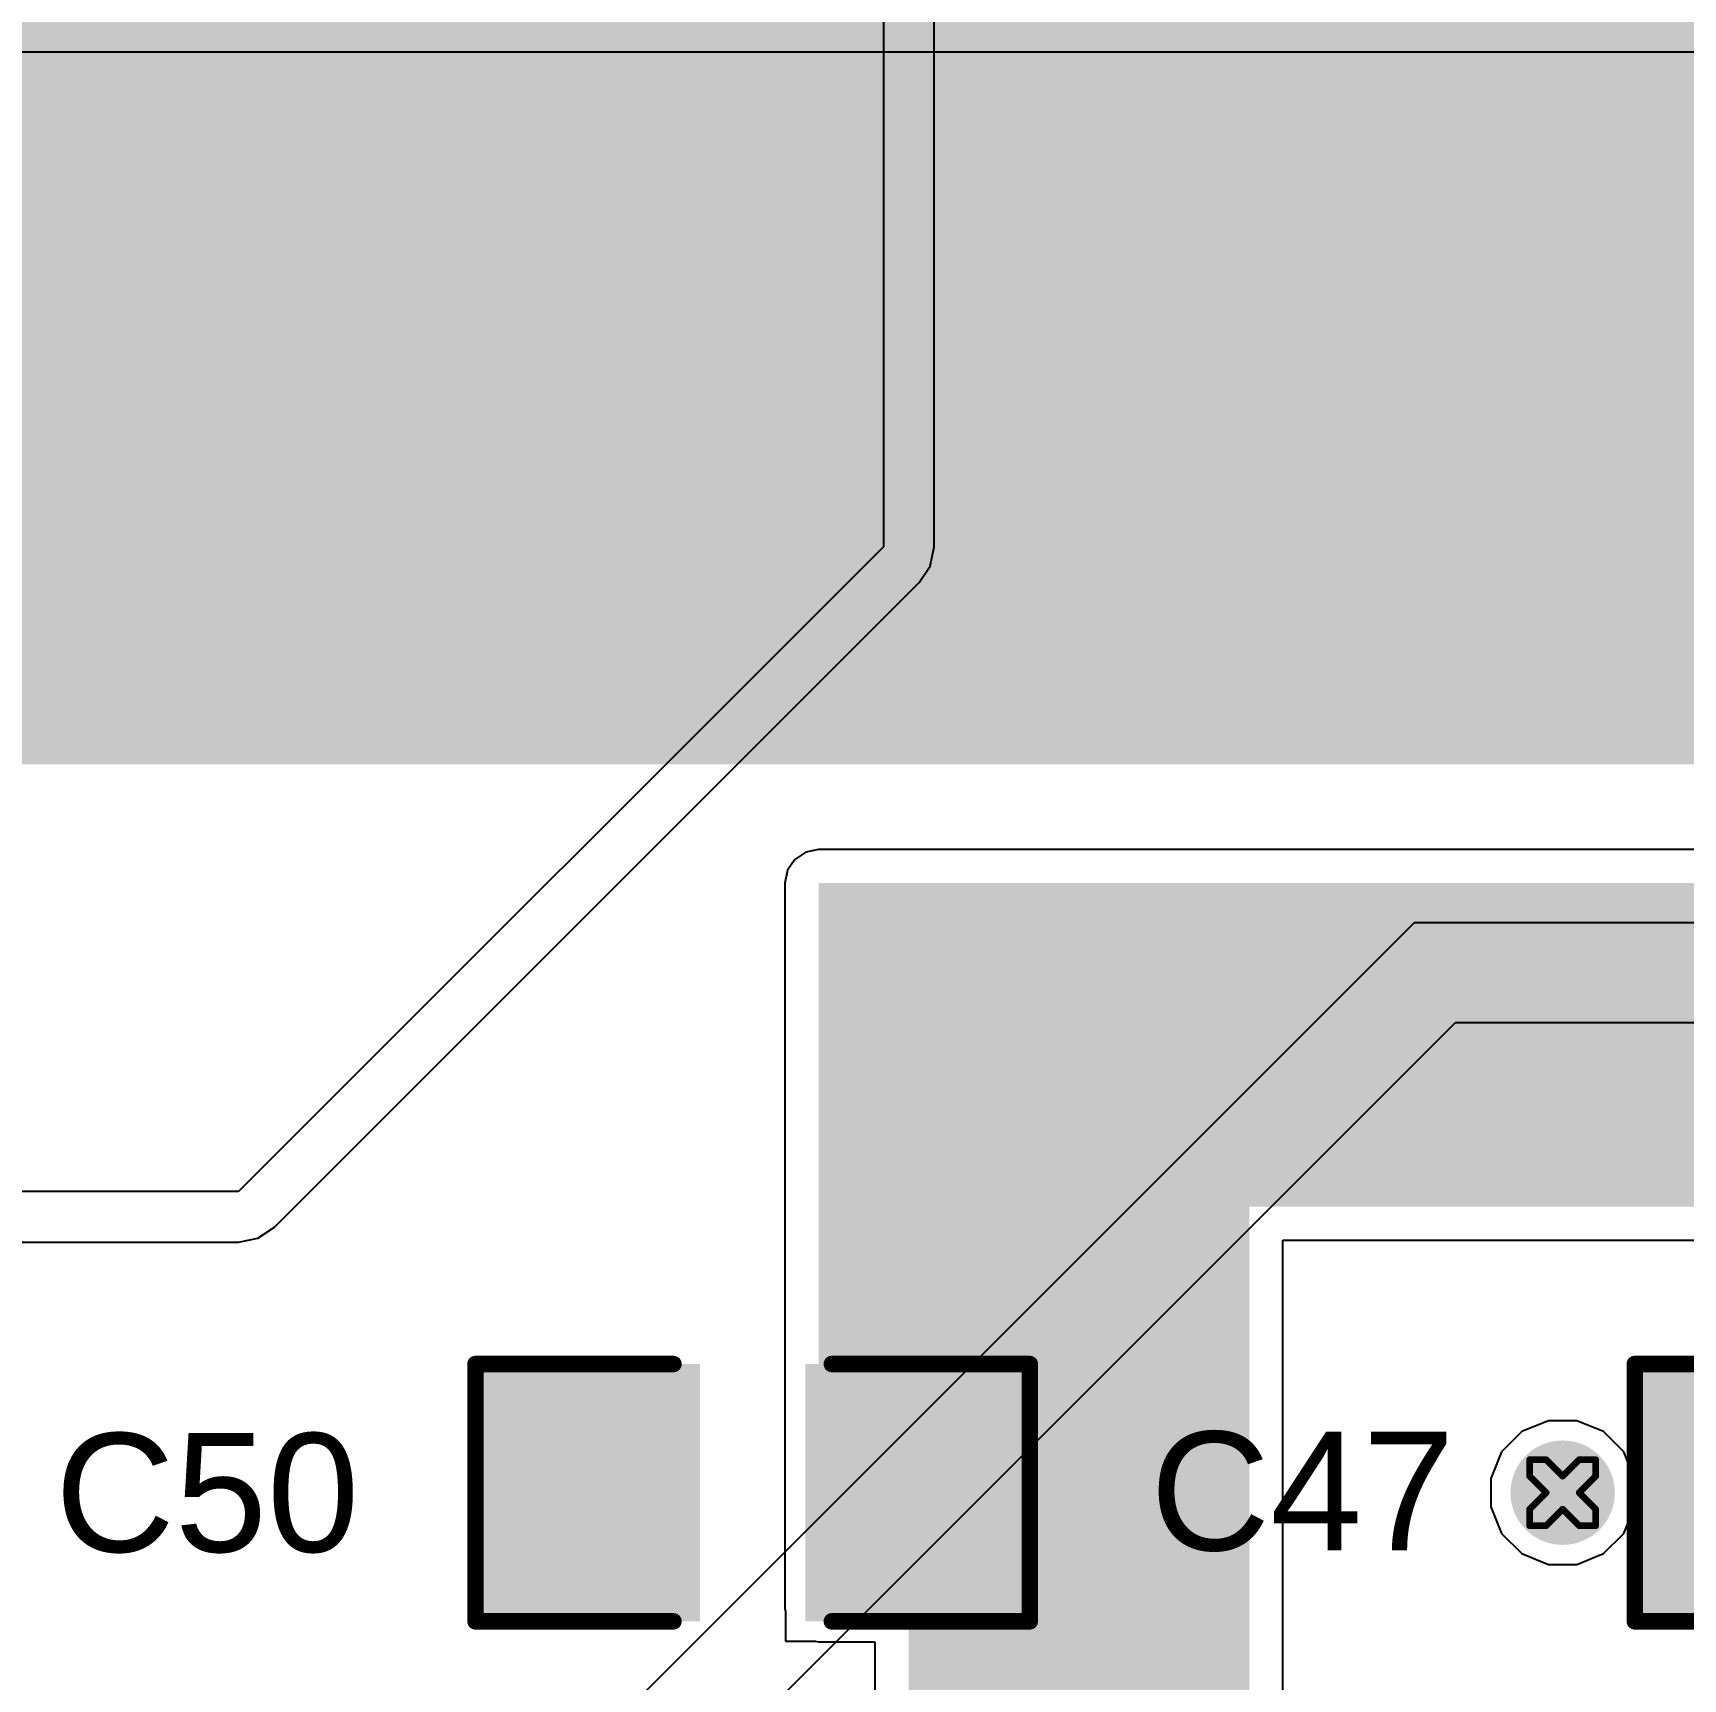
# Model space of a CAD drawing. Header units: inches. Extents: x 0 to 5379, y 0 to 5429.
# Drawn here: x 255.56 to 268.26, y 59.89 to 72.56 of the extents above; entities that cross this region are included whole.
import ezdxf

# ---------------------------------------------------------------- set-up
doc = ezdxf.new("R2010")
doc.units = ezdxf.units.IN
for name, color, linetype in [('Bottom Layer', 5, 'Continuous'), ('Bottom Solder', 6, 'Continuous'), ('Drill Drawing', 1, 'Continuous'), ('GND01', 16, 'Continuous'), ('GND02', 76, 'Continuous'), ('PWR', 156, 'Continuous'), ('SIG 01', 90, 'Continuous'), ('Top Layer', 1, 'Continuous'), ('Top Overlay', 2, 'Continuous'), ('Top Paste', 8, 'Continuous'), ('Top Solder', 216, 'Continuous'), ('Via Holes', 16, 'Continuous')]:
    doc.layers.add(name, color=color, linetype=linetype)
doc.styles.add('Arial', font='', dxfattribs={"height": 0.2})
doc.styles.get('Arial').set_extended_font_data('Arial')

# ---------------------------------------------------------------- blocks, each defined once
blk = doc.blocks.new('C___1206_1067')
at = {"layer": 'Top Layer'}
for points in [[(-2.032, 0.889), (-0.508, 0.889), (-0.508, -0.889), (-2.032, -0.889)], [(0.508, 0.889), (2.032, 0.889), (2.032, -0.889), (0.508, -0.889)]]:
    blk.add_hatch(color=1, dxfattribs=at).paths.add_polyline_path(points)
at = {"layer": 'Top Paste'}
for points in [[(-2.032, 0.889), (-0.508, 0.889), (-0.508, -0.889), (-2.032, -0.889)], [(0.508, 0.889), (2.032, 0.889), (2.032, -0.889), (0.508, -0.889)]]:
    blk.add_hatch(color=8, dxfattribs=at).paths.add_polyline_path(points)
at = {"layer": 'Top Solder'}
for points in [[(-2.1336, 0.9906), (-0.4064, 0.9906), (-0.4064, -0.9906), (-2.1336, -0.9906)], [(0.4064, 0.9906), (2.1336, 0.9906), (2.1336, -0.9906), (0.4064, -0.9906)]]:
    blk.add_hatch(color=216, dxfattribs=at).paths.add_polyline_path(points)
at = {"layer": 'Top Overlay'}
for points in [[(-2.1336, 0.9906, 0.127, 0.127, 0), (-0.6096, 0.9906, 0.127, 0.127, 0)], [(-2.1336, -0.9906, 0.127, 0.127, 0), (-2.1336, 0.9906, 0.127, 0.127, 0)], [(0.6096, 0.9906, 0.127, 0.127, 0), (2.1336, 0.9906, 0.127, 0.127, 0)], [(2.1336, -0.9906, 0.127, 0.127, 0), (2.1336, 0.9906, 0.127, 0.127, 0)], [(-2.1336, -0.9906, 0.127, 0.127, 0), (-0.6096, -0.9906, 0.127, 0.127, 0)], [(0.6096, -0.9906, 0.127, 0.127, 0), (2.1336, -0.9906, 0.127, 0.127, 0)]]:
    blk.add_lwpolyline(points, format="xyseb", dxfattribs=at)
for points in [[(-2.16535, 0.9906, 0.0635, 0.0635, 1), (-2.10185, 0.9906, 0.0635, 0.0635, 1)], [(-2.16535, 0.9906, 0.0635, 0.0635, 1), (-2.10185, 0.9906, 0.0635, 0.0635, 1)], [(-0.64135, 0.9906, 0.0635, 0.0635, 1), (-0.57785, 0.9906, 0.0635, 0.0635, 1)], [(0.57785, 0.9906, 0.0635, 0.0635, 1), (0.64135, 0.9906, 0.0635, 0.0635, 1)], [(2.10185, 0.9906, 0.0635, 0.0635, 1), (2.16535, 0.9906, 0.0635, 0.0635, 1)], [(2.10185, 0.9906, 0.0635, 0.0635, 1), (2.16535, 0.9906, 0.0635, 0.0635, 1)], [(-2.16535, -0.9906, 0.0635, 0.0635, 1), (-2.10185, -0.9906, 0.0635, 0.0635, 1)], [(-2.16535, -0.9906, 0.0635, 0.0635, 1), (-2.10185, -0.9906, 0.0635, 0.0635, 1)], [(-0.64135, -0.9906, 0.0635, 0.0635, 1), (-0.57785, -0.9906, 0.0635, 0.0635, 1)], [(0.57785, -0.9906, 0.0635, 0.0635, 1), (0.64135, -0.9906, 0.0635, 0.0635, 1)], [(2.10185, -0.9906, 0.0635, 0.0635, 1), (2.16535, -0.9906, 0.0635, 0.0635, 1)], [(2.10185, -0.9906, 0.0635, 0.0635, 1), (2.16535, -0.9906, 0.0635, 0.0635, 1)]]:
    blk.add_lwpolyline(points, format="xyseb", close=True, dxfattribs=at)
blk = doc.blocks.new('C___1206_1070')
at = {"layer": 'Top Layer'}
for points in [[(-2.032, 0.889), (-0.508, 0.889), (-0.508, -0.889), (-2.032, -0.889)], [(0.508, 0.889), (2.032, 0.889), (2.032, -0.889), (0.508, -0.889)]]:
    blk.add_hatch(color=1, dxfattribs=at).paths.add_polyline_path(points)
at = {"layer": 'Top Paste'}
for points in [[(-2.032, 0.889), (-0.508, 0.889), (-0.508, -0.889), (-2.032, -0.889)], [(0.508, 0.889), (2.032, 0.889), (2.032, -0.889), (0.508, -0.889)]]:
    blk.add_hatch(color=8, dxfattribs=at).paths.add_polyline_path(points)
at = {"layer": 'Top Solder'}
for points in [[(-2.1336, 0.9906), (-0.4064, 0.9906), (-0.4064, -0.9906), (-2.1336, -0.9906)], [(0.4064, 0.9906), (2.1336, 0.9906), (2.1336, -0.9906), (0.4064, -0.9906)]]:
    blk.add_hatch(color=216, dxfattribs=at).paths.add_polyline_path(points)
at = {"layer": 'Top Overlay'}
for points in [[(-2.1336, 0.9906, 0.127, 0.127, 0), (-0.6096, 0.9906, 0.127, 0.127, 0)], [(-2.1336, -0.9906, 0.127, 0.127, 0), (-2.1336, 0.9906, 0.127, 0.127, 0)], [(0.6096, 0.9906, 0.127, 0.127, 0), (2.1336, 0.9906, 0.127, 0.127, 0)], [(2.1336, -0.9906, 0.127, 0.127, 0), (2.1336, 0.9906, 0.127, 0.127, 0)], [(-2.1336, -0.9906, 0.127, 0.127, 0), (-0.6096, -0.9906, 0.127, 0.127, 0)], [(0.6096, -0.9906, 0.127, 0.127, 0), (2.1336, -0.9906, 0.127, 0.127, 0)]]:
    blk.add_lwpolyline(points, format="xyseb", dxfattribs=at)
for points in [[(-2.16535, 0.9906, 0.0635, 0.0635, 1), (-2.10185, 0.9906, 0.0635, 0.0635, 1)], [(-2.16535, 0.9906, 0.0635, 0.0635, 1), (-2.10185, 0.9906, 0.0635, 0.0635, 1)], [(-0.64135, 0.9906, 0.0635, 0.0635, 1), (-0.57785, 0.9906, 0.0635, 0.0635, 1)], [(0.57785, 0.9906, 0.0635, 0.0635, 1), (0.64135, 0.9906, 0.0635, 0.0635, 1)], [(2.10185, 0.9906, 0.0635, 0.0635, 1), (2.16535, 0.9906, 0.0635, 0.0635, 1)], [(2.10185, 0.9906, 0.0635, 0.0635, 1), (2.16535, 0.9906, 0.0635, 0.0635, 1)], [(-2.16535, -0.9906, 0.0635, 0.0635, 1), (-2.10185, -0.9906, 0.0635, 0.0635, 1)], [(-2.16535, -0.9906, 0.0635, 0.0635, 1), (-2.10185, -0.9906, 0.0635, 0.0635, 1)], [(-0.64135, -0.9906, 0.0635, 0.0635, 1), (-0.57785, -0.9906, 0.0635, 0.0635, 1)], [(0.57785, -0.9906, 0.0635, 0.0635, 1), (0.64135, -0.9906, 0.0635, 0.0635, 1)], [(2.10185, -0.9906, 0.0635, 0.0635, 1), (2.16535, -0.9906, 0.0635, 0.0635, 1)], [(2.10185, -0.9906, 0.0635, 0.0635, 1), (2.16535, -0.9906, 0.0635, 0.0635, 1)]]:
    blk.add_lwpolyline(points, format="xyseb", close=True, dxfattribs=at)

msp = doc.modelspace()

# ---------------------------------------------------------------- hatches: boundary and pattern name
at = {"layer": 'Bottom Layer'}
h = msp.add_hatch(color=5, dxfattribs=at)
edge = h.paths.add_edge_path()
edge.add_arc((267.335, 61.322), 0.3, 0, 360)
at = {"layer": 'Bottom Solder'}
for points in [[(248.535, 66.929), (348.971, 66.929), (348.971, 82.731), (248.535, 82.731)], [(191.321, 66.929), (348.971, 66.929), (348.971, 71.631), (191.321, 71.631)]]:
    msp.add_hatch(color=6, dxfattribs=at).paths.add_polyline_path(points)
h = msp.add_hatch(color=6, dxfattribs=at)
edge = h.paths.add_edge_path()
edge.add_arc((267.335, 61.322), 0.402, 0, 360)
at = {"layer": 'GND01'}
h = msp.add_hatch(color=16, dxfattribs=at)
edge = h.paths.add_edge_path()
edge.add_arc((267.335, 61.322), 0.3, 0, 360)
at = {"layer": 'GND02'}
h = msp.add_hatch(color=76, dxfattribs=at)
edge = h.paths.add_edge_path()
edge.add_arc((267.335, 61.322), 0.3, 0, 360)
at = {"layer": 'PWR'}
h = msp.add_hatch(color=156, dxfattribs=at)
edge = h.paths.add_edge_path()
edge.add_arc((267.335, 61.322), 0.3, 0, 360)
at = {"layer": 'SIG 01'}
h = msp.add_hatch(color=90, dxfattribs=at)
edge = h.paths.add_edge_path()
edge.add_arc((267.335, 61.322), 0.3, 0, 360)
at = {"layer": 'Top Layer'}
for points in [[(261.607, 63.525), (275.852, 63.525), (275.852, 66.015), (261.607, 66.015)], [(262.299, 58.612), (264.922, 58.612), (264.922, 66.015), (262.299, 66.015)], [(261.607, 60.433), (263.131, 60.433), (263.131, 65.481), (261.607, 65.481)]]:
    msp.add_hatch(color=1, dxfattribs=at).paths.add_polyline_path(points)
h = msp.add_hatch(color=1, dxfattribs=at)
edge = h.paths.add_edge_path()
edge.add_arc((267.335, 61.322), 0.3, 0, 360)
at = {"layer": 'Top Solder'}
h = msp.add_hatch(color=216, dxfattribs=at)
edge = h.paths.add_edge_path()
edge.add_arc((267.335, 61.322), 0.402, 0, 360)
at = {"layer": 'Via Holes'}
h = msp.add_hatch(color=7, dxfattribs=at)
edge = h.paths.add_edge_path()
edge.add_arc((267.335, 61.322), 0.15, 0, 360)

# ---------------------------------------------------------------- linework, layer by layer
at = {"layer": 'Bottom Layer'}
for p, q in [((266.192, 65.71), (258.394, 57.912)), ((312.837, 65.71), (266.192, 65.71)), ((258.937, 57.369), (266.51, 64.941)), ((266.51, 64.941), (312.837, 64.941))]:
    msp.add_line(p, q, dxfattribs=at)
at = {"layer": 'Drill Drawing'}
for points in [[(267.081, 61.449, 0.0508, 0.0508, 0), (267.081, 61.576, 0.0508, 0.0508, 0)], [(267.081, 61.576, 0.0508, 0.0508, 0), (267.208, 61.576, 0.0508, 0.0508, 0)], [(267.208, 61.576, 0.0508, 0.0508, 0), (267.335, 61.449, 0.0508, 0.0508, 0)], [(267.335, 61.449, 0.0508, 0.0508, 0), (267.462, 61.576, 0.0508, 0.0508, 0)], [(267.462, 61.576, 0.0508, 0.0508, 0), (267.589, 61.576, 0.0508, 0.0508, 0)], [(267.589, 61.449, 0.0508, 0.0508, 0), (267.589, 61.576, 0.0508, 0.0508, 0)], [(267.081, 61.449, 0.0508, 0.0508, 0), (267.208, 61.322, 0.0508, 0.0508, 0)], [(267.462, 61.322, 0.0508, 0.0508, 0), (267.589, 61.449, 0.0508, 0.0508, 0)], [(267.081, 61.195, 0.0508, 0.0508, 0), (267.208, 61.322, 0.0508, 0.0508, 0)], [(267.462, 61.322, 0.0508, 0.0508, 0), (267.589, 61.195, 0.0508, 0.0508, 0)], [(267.081, 61.068, 0.0508, 0.0508, 0), (267.081, 61.195, 0.0508, 0.0508, 0)], [(267.208, 61.068, 0.0508, 0.0508, 0), (267.335, 61.195, 0.0508, 0.0508, 0)], [(267.335, 61.195, 0.0508, 0.0508, 0), (267.462, 61.068, 0.0508, 0.0508, 0)], [(267.589, 61.068, 0.0508, 0.0508, 0), (267.589, 61.195, 0.0508, 0.0508, 0)], [(267.081, 61.068, 0.0508, 0.0508, 0), (267.208, 61.068, 0.0508, 0.0508, 0)], [(267.462, 61.068, 0.0508, 0.0508, 0), (267.589, 61.068, 0.0508, 0.0508, 0)]]:
    msp.add_lwpolyline(points, format="xyseb", dxfattribs=at)
for points in [[(267.068, 61.576, 0.0254, 0.0254, 1), (267.094, 61.576, 0.0254, 0.0254, 1)], [(267.068, 61.576, 0.0254, 0.0254, 1), (267.094, 61.576, 0.0254, 0.0254, 1)], [(267.195, 61.576, 0.0254, 0.0254, 1), (267.221, 61.576, 0.0254, 0.0254, 1)], [(267.195, 61.576, 0.0254, 0.0254, 1), (267.221, 61.576, 0.0254, 0.0254, 1)], [(267.449, 61.576, 0.0254, 0.0254, 1), (267.475, 61.576, 0.0254, 0.0254, 1)], [(267.449, 61.576, 0.0254, 0.0254, 1), (267.475, 61.576, 0.0254, 0.0254, 1)], [(267.576, 61.576, 0.0254, 0.0254, 1), (267.602, 61.576, 0.0254, 0.0254, 1)], [(267.576, 61.576, 0.0254, 0.0254, 1), (267.602, 61.576, 0.0254, 0.0254, 1)], [(267.068, 61.449, 0.0254, 0.0254, 1), (267.094, 61.449, 0.0254, 0.0254, 1)], [(267.068, 61.449, 0.0254, 0.0254, 1), (267.094, 61.449, 0.0254, 0.0254, 1)], [(267.322, 61.449, 0.0254, 0.0254, 1), (267.348, 61.449, 0.0254, 0.0254, 1)], [(267.322, 61.449, 0.0254, 0.0254, 1), (267.348, 61.449, 0.0254, 0.0254, 1)], [(267.576, 61.449, 0.0254, 0.0254, 1), (267.602, 61.449, 0.0254, 0.0254, 1)], [(267.576, 61.449, 0.0254, 0.0254, 1), (267.602, 61.449, 0.0254, 0.0254, 1)], [(267.195, 61.322, 0.0254, 0.0254, 1), (267.221, 61.322, 0.0254, 0.0254, 1)], [(267.195, 61.322, 0.0254, 0.0254, 1), (267.221, 61.322, 0.0254, 0.0254, 1)], [(267.449, 61.322, 0.0254, 0.0254, 1), (267.475, 61.322, 0.0254, 0.0254, 1)], [(267.449, 61.322, 0.0254, 0.0254, 1), (267.475, 61.322, 0.0254, 0.0254, 1)], [(267.068, 61.195, 0.0254, 0.0254, 1), (267.094, 61.195, 0.0254, 0.0254, 1)], [(267.068, 61.195, 0.0254, 0.0254, 1), (267.094, 61.195, 0.0254, 0.0254, 1)], [(267.322, 61.195, 0.0254, 0.0254, 1), (267.348, 61.195, 0.0254, 0.0254, 1)], [(267.322, 61.195, 0.0254, 0.0254, 1), (267.348, 61.195, 0.0254, 0.0254, 1)], [(267.576, 61.195, 0.0254, 0.0254, 1), (267.602, 61.195, 0.0254, 0.0254, 1)], [(267.576, 61.195, 0.0254, 0.0254, 1), (267.602, 61.195, 0.0254, 0.0254, 1)], [(267.068, 61.068, 0.0254, 0.0254, 1), (267.094, 61.068, 0.0254, 0.0254, 1)], [(267.068, 61.068, 0.0254, 0.0254, 1), (267.094, 61.068, 0.0254, 0.0254, 1)], [(267.195, 61.068, 0.0254, 0.0254, 1), (267.221, 61.068, 0.0254, 0.0254, 1)], [(267.195, 61.068, 0.0254, 0.0254, 1), (267.221, 61.068, 0.0254, 0.0254, 1)], [(267.449, 61.068, 0.0254, 0.0254, 1), (267.475, 61.068, 0.0254, 0.0254, 1)], [(267.449, 61.068, 0.0254, 0.0254, 1), (267.475, 61.068, 0.0254, 0.0254, 1)], [(267.576, 61.068, 0.0254, 0.0254, 1), (267.602, 61.068, 0.0254, 0.0254, 1)], [(267.576, 61.068, 0.0254, 0.0254, 1), (267.602, 61.068, 0.0254, 0.0254, 1)]]:
    msp.add_lwpolyline(points, format="xyseb", close=True, dxfattribs=at)
at = {"layer": 'PWR'}
for p, q in [((262.107, 93.869), (262.107, 68.604)), ((262.496, 68.604), (262.496, 93.869)), ((262.107, 68.604), (257.142, 63.64)), ((262.466, 68.456), (262.496, 68.604)), ((262.382, 68.33), (262.466, 68.456)), ((257.417, 63.365), (262.382, 68.33)), ((257.142, 63.64), (246.956, 63.64)), ((257.142, 63.251), (257.291, 63.281)), ((257.291, 63.281), (257.417, 63.365)), ((246.956, 63.251), (257.142, 63.251)), ((267.225, 61.876), (267.021, 61.792)), ((267.445, 61.876), (267.225, 61.876)), ((267.649, 61.792), (267.445, 61.876)), ((267.021, 61.792), (266.865, 61.636)), ((267.805, 61.636), (267.649, 61.792)), ((266.865, 61.636), (266.781, 61.432)), ((267.889, 61.432), (267.805, 61.636)), ((266.781, 61.432), (266.781, 61.212)), ((267.889, 61.212), (267.889, 61.432)), ((266.781, 61.212), (266.865, 61.008)), ((267.805, 61.008), (267.889, 61.212)), ((266.865, 61.008), (267.021, 60.853)), ((267.649, 60.853), (267.805, 61.008)), ((267.021, 60.853), (267.225, 60.768)), ((267.445, 60.768), (267.649, 60.853)), ((267.225, 60.768), (267.445, 60.768))]:
    msp.add_line(p, q, dxfattribs=at)
at = {"layer": 'Top Layer'}
for p, q in [((0.381, 72.415), (350, 72.415)), ((248.386, 72.415), (349.612, 72.415)), ((261.424, 66.198), (261.368, 66.114)), ((261.508, 66.254), (261.424, 66.198)), ((261.607, 66.274), (261.508, 66.254)), ((275.852, 66.274), (261.607, 66.274)), ((261.368, 66.114), (261.348, 66.015)), ((261.348, 66.015), (261.348, 65.481)), ((261.348, 65.481), (261.348, 63.525)), ((261.348, 63.525), (261.348, 60.433)), ((265.181, 58.612), (265.181, 63.266)), ((265.181, 63.266), (269.766, 63.266)), ((261.348, 60.433), (261.353, 60.408)), ((261.353, 60.408), (261.353, 60.179)), ((261.353, 60.179), (261.582, 60.179)), ((261.582, 60.179), (261.607, 60.174)), ((261.607, 60.174), (262.04, 60.174)), ((262.04, 60.174), (262.04, 58.612))]:
    msp.add_line(p, q, dxfattribs=at)

# ---------------------------------------------------------------- block references
for name, p in [('C___1206_1067', (261.099, 61.322)), ('C___1206_1070', (270.024, 61.322))]:
    msp.add_blockref(name, p)

# ---------------------------------------------------------------- texts
at = {"layer": 'Top Overlay', "style": 'Arial'}
for s, p in [('C50', (255.728, 60.866)), ('C47', (264.16, 60.878))]:
    msp.add_text(s, height=0.9144, dxfattribs=at).set_placement(p)

doc.saveas('drawing.dxf')
